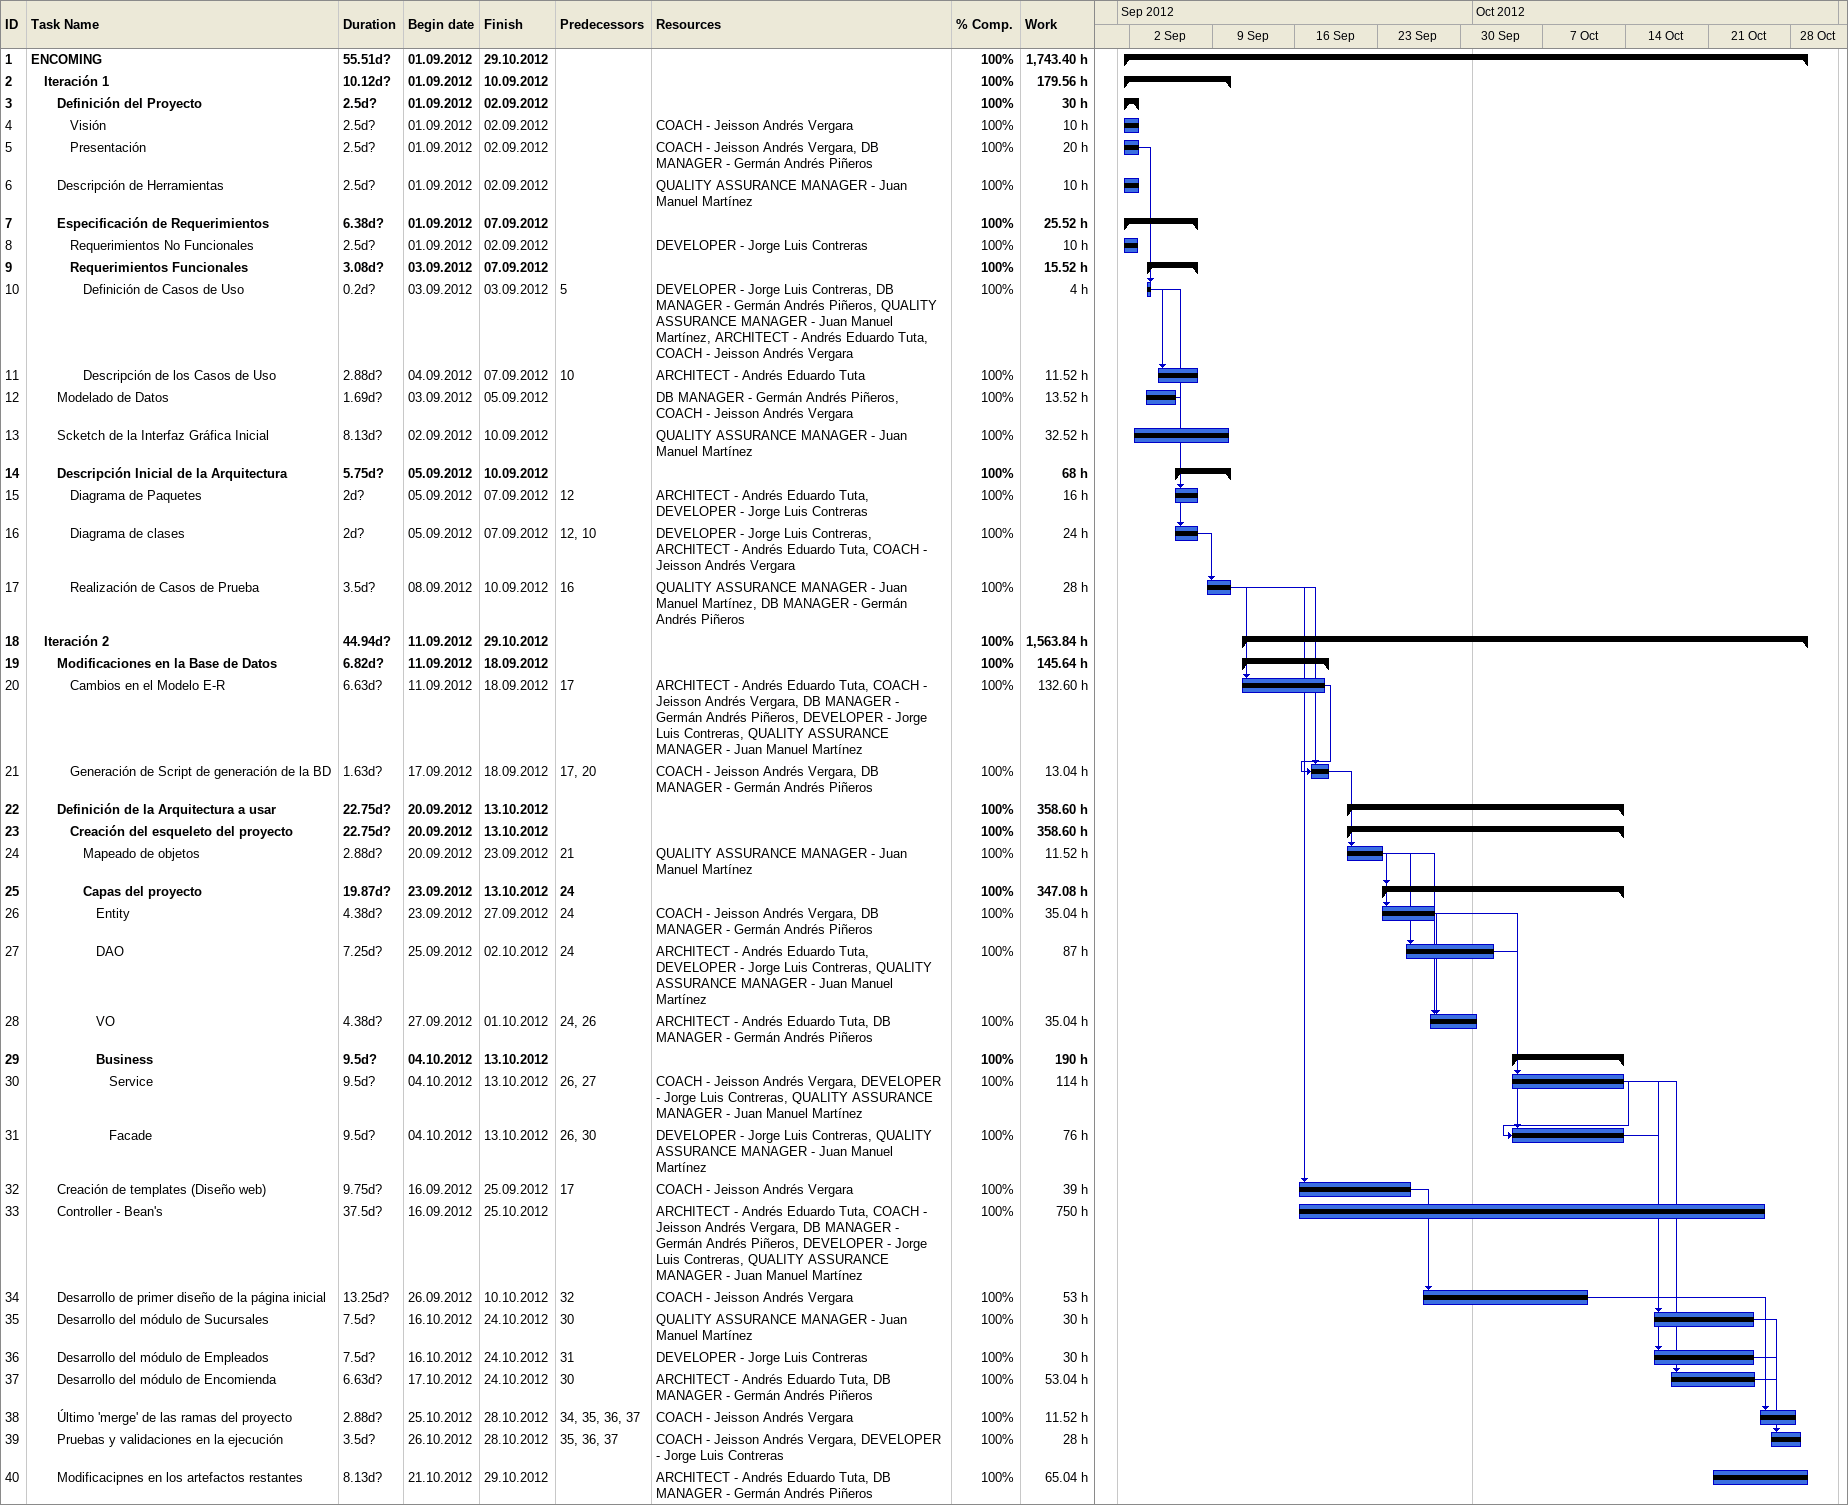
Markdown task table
| ID | Level | Task | Duration | Start | Finish | Predecessors | Resources | % complete | Work (h) |
|---|---|---|---|---|---|---|---|---|---|
| 1 | 1 | **ENCOMING** | 55.51d? | 2012-09-01 | 2012-10-29 |  |  | 100 | 1743.40 |
| 2 | 2 | **Iteración 1** | 10.12d? | 2012-09-01 | 2012-09-10 |  |  | 100 | 179.56 |
| 3 | 3 | **Definición del Proyecto** | 2.5d? | 2012-09-01 | 2012-09-02 |  |  | 100 | 30 |
| 4 | 4 | Visión | 2.5d? | 2012-09-01 | 2012-09-02 |  | COACH - Jeisson Andrés Vergara | 100 | 10 |
| 5 | 4 | Presentación | 2.5d? | 2012-09-01 | 2012-09-02 |  | COACH - Jeisson Andrés Vergara, DB MANAGER - Germán Andrés Piñeros | 100 | 20 |
| 6 | 3 | Descripción de Herramientas | 2.5d? | 2012-09-01 | 2012-09-02 |  | QUALITY ASSURANCE MANAGER - Juan Manuel Martínez | 100 | 10 |
| 7 | 3 | **Especificación de Requerimientos** | 6.38d? | 2012-09-01 | 2012-09-07 |  |  | 100 | 25.52 |
| 8 | 4 | Requerimientos No Funcionales | 2.5d? | 2012-09-01 | 2012-09-02 |  | DEVELOPER - Jorge Luis Contreras | 100 | 10 |
| 9 | 4 | **Requerimientos Funcionales** | 3.08d? | 2012-09-03 | 2012-09-07 |  |  | 100 | 15.52 |
| 10 | 5 | Definición de Casos de Uso | 0.2d? | 2012-09-03 | 2012-09-03 | 5 | DEVELOPER - Jorge Luis Contreras, DB MANAGER - Germán Andrés Piñeros, QUALITY ASSURANCE MANAGER - Juan Manuel Martínez, ARCHITECT - Andrés Eduardo Tuta, COACH - Jeisson Andrés Vergara | 100 | 4 |
| 11 | 5 | Descripción de los Casos de Uso | 2.88d? | 2012-09-04 | 2012-09-07 | 10 | ARCHITECT - Andrés Eduardo Tuta | 100 | 11.52 |
| 12 | 3 | Modelado de Datos | 1.69d? | 2012-09-03 | 2012-09-05 |  | DB MANAGER - Germán Andrés Piñeros, COACH - Jeisson Andrés Vergara | 100 | 13.52 |
| 13 | 3 | Scketch de la Interfaz Gráfica Inicial | 8.13d? | 2012-09-02 | 2012-09-10 |  | QUALITY ASSURANCE MANAGER - Juan Manuel Martínez | 100 | 32.52 |
| 14 | 3 | **Descripción Inicial de la Arquitectura** | 5.75d? | 2012-09-05 | 2012-09-10 |  |  | 100 | 68 |
| 15 | 4 | Diagrama de Paquetes | 2d? | 2012-09-05 | 2012-09-07 | 12 | ARCHITECT - Andrés Eduardo Tuta, DEVELOPER - Jorge Luis Contreras | 100 | 16 |
| 16 | 4 | Diagrama de clases | 2d? | 2012-09-05 | 2012-09-07 | 12, 10 | DEVELOPER - Jorge Luis Contreras, ARCHITECT - Andrés Eduardo Tuta, COACH - Jeisson Andrés Vergara | 100 | 24 |
| 17 | 4 | Realización de Casos de Prueba | 3.5d? | 2012-09-08 | 2012-09-10 | 16 | QUALITY ASSURANCE MANAGER - Juan Manuel Martínez, DB MANAGER - Germán Andrés Piñeros | 100 | 28 |
| 18 | 2 | **Iteración 2** | 44.94d? | 2012-09-11 | 2012-10-29 |  |  | 100 | 1563.84 |
| 19 | 3 | **Modificaciones en la Base de Datos** | 6.82d? | 2012-09-11 | 2012-09-18 |  |  | 100 | 145.64 |
| 20 | 4 | Cambios en el Modelo E-R | 6.63d? | 2012-09-11 | 2012-09-18 | 17 | ARCHITECT - Andrés Eduardo Tuta, COACH - Jeisson Andrés Vergara, DB MANAGER - Germán Andrés Piñeros, DEVELOPER - Jorge Luis Contreras, QUALITY ASSURANCE MANAGER - Juan Manuel Martínez | 100 | 132.60 |
| 21 | 4 | Generación de Script de generación de la BD | 1.63d? | 2012-09-17 | 2012-09-18 | 17, 20 | COACH - Jeisson Andrés Vergara, DB MANAGER - Germán Andrés Piñeros | 100 | 13.04 |
| 22 | 3 | **Definición de la Arquitectura a usar** | 22.75d? | 2012-09-20 | 2012-10-13 |  |  | 100 | 358.60 |
| 23 | 4 | **Creación del esqueleto del proyecto** | 22.75d? | 2012-09-20 | 2012-10-13 |  |  | 100 | 358.60 |
| 24 | 5 | Mapeado de objetos | 2.88d? | 2012-09-20 | 2012-09-23 | 21 | QUALITY ASSURANCE MANAGER - Juan Manuel Martínez | 100 | 11.52 |
| 25 | 5 | **Capas del proyecto** | 19.87d? | 2012-09-23 | 2012-10-13 | 24 |  | 100 | 347.08 |
| 26 | 6 | Entity | 4.38d? | 2012-09-23 | 2012-09-27 | 24 | COACH - Jeisson Andrés Vergara, DB MANAGER - Germán Andrés Piñeros | 100 | 35.04 |
| 27 | 6 | DAO | 7.25d? | 2012-09-25 | 2012-10-02 | 24 | ARCHITECT - Andrés Eduardo Tuta, DEVELOPER - Jorge Luis Contreras, QUALITY ASSURANCE MANAGER - Juan Manuel Martínez | 100 | 87 |
| 28 | 6 | VO | 4.38d? | 2012-09-27 | 2012-10-01 | 24, 26 | ARCHITECT - Andrés Eduardo Tuta, DB MANAGER - Germán Andrés Piñeros | 100 | 35.04 |
| 29 | 6 | **Business** | 9.5d? | 2012-10-04 | 2012-10-13 |  |  | 100 | 190 |
| 30 | 7 | Service | 9.5d? | 2012-10-04 | 2012-10-13 | 26, 27 | COACH - Jeisson Andrés Vergara, DEVELOPER - Jorge Luis Contreras, QUALITY ASSURANCE MANAGER - Juan Manuel Martínez | 100 | 114 |
| 31 | 7 | Facade | 9.5d? | 2012-10-04 | 2012-10-13 | 26, 30 | DEVELOPER - Jorge Luis Contreras, QUALITY ASSURANCE MANAGER - Juan Manuel Martínez | 100 | 76 |
| 32 | 3 | Creación de templates (Diseño web) | 9.75d? | 2012-09-16 | 2012-09-25 | 17 | COACH - Jeisson Andrés Vergara | 100 | 39 |
| 33 | 3 | Controller - Bean's | 37.5d? | 2012-09-16 | 2012-10-25 |  | ARCHITECT - Andrés Eduardo Tuta, COACH - Jeisson Andrés Vergara, DB MANAGER - Germán Andrés Piñeros, DEVELOPER - Jorge Luis Contreras, QUALITY ASSURANCE MANAGER - Juan Manuel Martínez | 100 | 750 |
| 34 | 3 | Desarrollo de primer diseño de la página inicial | 13.25d? | 2012-09-26 | 2012-10-10 | 32 | COACH - Jeisson Andrés Vergara | 100 | 53 |
| 35 | 3 | Desarrollo del módulo de Sucursales | 7.5d? | 2012-10-16 | 2012-10-24 | 30 | QUALITY ASSURANCE MANAGER - Juan Manuel Martínez | 100 | 30 |
| 36 | 3 | Desarrollo del módulo de Empleados | 7.5d? | 2012-10-16 | 2012-10-24 | 31 | DEVELOPER - Jorge Luis Contreras | 100 | 30 |
| 37 | 3 | Desarrollo del módulo de Encomienda | 6.63d? | 2012-10-17 | 2012-10-24 | 30 | ARCHITECT - Andrés Eduardo Tuta, DB MANAGER - Germán Andrés Piñeros | 100 | 53.04 |
| 38 | 3 | Último 'merge' de las ramas del proyecto | 2.88d? | 2012-10-25 | 2012-10-28 | 34, 35, 36, 37 | COACH - Jeisson Andrés Vergara | 100 | 11.52 |
| 39 | 3 | Pruebas y validaciones en la ejecución | 3.5d? | 2012-10-26 | 2012-10-28 | 35, 36, 37 | COACH - Jeisson Andrés Vergara, DEVELOPER - Jorge Luis Contreras | 100 | 28 |
| 40 | 3 | Modificacipnes en los artefactos restantes | 8.13d? | 2012-10-21 | 2012-10-29 |  | ARCHITECT - Andrés Eduardo Tuta, DB MANAGER - Germán Andrés Piñeros | 100 | 65.04 |
